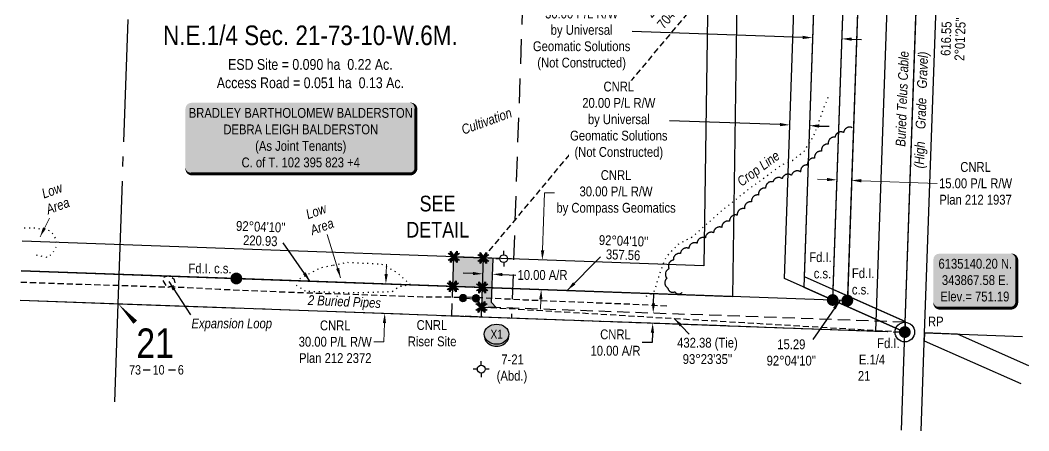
# Model space of a CAD drawing. Extents: x 342547 to 344521, y 6134286 to 6137059.
# Drawn here: x 342966 to 343994, y 6135040 to 6135458 of the extents above; entities that cross this region are included whole.
import ezdxf
from ezdxf.enums import TextEntityAlignment as Align

# ---------------------------------------------------------------- set-up
doc = ezdxf.new("R2010")
doc.units = 0
doc.header["$LTSCALE"] = 5
doc.header["$PDSIZE"] = 0.5
for name, pattern in [('0', [1, 1, 0]), ('foc-ACCESSROAD', [3.75, 2.5, -1.25]), ('foc-LSD', [8, 5, -3]), ('foc-QUARTERLINE', [33, 25, -3, 2, -3]), ('foc-TIELINE', [1.875, 1.25, -0.625]), ('foc-TOPO', [1, 0.2, -0.8]), ('UG_PIPE', [1.875, 1.25, -0.625])]:
    doc.linetypes.add(name, pattern=pattern)
doc.layers.get('Defpoints').update_dxf_attribs({"color": 9})
for name, color, linetype in [('10', 1, 'Continuous'), ('35', 37, 'Continuous'), ('9', 3, 'Continuous'), ('AS-OWNER', 7, 'Continuous'), ('AS-PIPE-AG', 44, 'Continuous'), ('AS-PIPE-UG', 44, 'UG_PIPE'), ('AS-PIPE-UG-T', 44, 'Continuous'), ('AS-POWER', 104, 'foc-POWER'), ('AS-SYMBOL', 7, 'Continuous'), ('AS-TELEPHONE', 224, 'foc-TEL'), ('C-AR', 13, 'foc-ACCESSROAD'), ('C-RW', 13, 'Continuous'), ('C-SYMBOL', 7, 'Continuous'), ('C-WS', 13, 'foc-ACCESSROAD'), ('C-WS-S', 13, 'Continuous'), ('DETAIL-T', 7, 'Continuous'), ('F-WS-S', 190, 'Continuous'), ('L-AREAREQUIRED', 7, 'Continuous'), ('L-BD', 7, 'Continuous'), ('L-DETAIL-T', 3, 'Continuous'), ('L-MON', 1, 'Continuous'), ('L-QSEC', 8, 'foc-QUARTERLINE'), ('L-SEC', 7, 'Continuous'), ('L-SECLBL', 7, 'Continuous'), ('L-SECQ', 8, 'foc-QUARTERLINE'), ('L-SECTION-LSD', 7, 'foc-LSD'), ('L-TIE', 7, 'foc-TIELINE'), ('P-CROSSINGS', 250, 'Continuous'), ('P-PROPOSED', 10, 'Continuous'), ('P-PROPOSED-H', 21, 'Continuous'), ('P-TXT', 4, 'Continuous'), ('T-BUSH', 110, '0'), ('T-GENERAL', 48, 'foc-TOPO'), ('T-LOW-AREA', 48, 'foc-TOPO')]:
    doc.layers.add(name, color=color, linetype=linetype)
doc.layers.add('C-RW-T', color=13, linetype='Continuous', lineweight=9)
doc.layers.add('T-TEXT', color=48, linetype='Continuous', lineweight=18)
doc.styles.add('100L', font='ARIALN.TTF', dxfattribs={"height": 11})
doc.styles.add('175L', font='ARIALN.TTF', dxfattribs={"height": 20})
doc.styles.add('80', font='ARIALN.TTF', dxfattribs={"height": 10})
doc.styles.add('80CG', font='ARIALN.TTF', dxfattribs={"height": 10})
doc.styles.add('80L', font='ARIALN.TTF', dxfattribs={"height": 10})
doc.styles.add('80LS', font='ARIALNI.TTF', dxfattribs={"height": 10})
doc.styles.add('Crossing', font='ARIALN.TTF', dxfattribs={"height": 10})
doc.styles.add('foc-LtypeFont', font='ARIALN.TTF', dxfattribs={"height": 7.35})
doc.styles.add('SIMPLEX', font='ARIALN.TTF')
doc.linetypes.add('foc-POWER', pattern='A,6,-1,["P",foc-LtypeFont,S=0.2,R=0,X=-0.625,Y=-0.75],-1.24,4', length=12.24)
doc.linetypes.add('foc-TEL', pattern='A,2,-1,["T",foc-LtypeFont,S=0.2,R=0,X=-0.425,Y=-0.75],-1.24,8', length=12.24)
doc.dimstyles.new('Compass 5 000', dxfattribs={"dimscale": 5, "dimtxt": 9, "dimasz": 2, "dimexe": 0.2, "dimexo": 0.0625, "dimgap": 0.5, "dimtad": 0, "dimtih": 1, "dimtoh": 1, "dimzin": 0, "dimdsep": 46, "dimtxsty": '80CG', "dimcen": 0.1, "dimse1": 1, "dimse2": 1, "dimclrd": 256, "dimclrt": 256, "dimaunit": 1, "dimadec": 4, "dimazin": 0, "dimtfac": 0.06, "dimtofl": 0, "dimtmove": 0, "dimatfit": 1, "dimfxl": 0.2, "dimtolj": 1, "dimtzin": 0, "dimlwd": -1, "dimarcsym": 0})

# ---------------------------------------------------------------- blocks, each defined once
blk = doc.blocks.new('L-SECLBL')
at = {"layer": '9', "color": 7}
for p, q in [((-5.1, -27.8), (-12.3, -27.8)), ((20.7, -27.8), (13.5, -27.8))]:
    blk.add_line(p, q, dxfattribs=at)
at = {"layer": '10', "color": 2, "style": 'SIMPLEX'}
blk.add_attdef('SEC', text='', height=30, dxfattribs=at).set_placement((0, 0), align=Align.MIDDLE)
at = {"layer": '10', "color": 5, "style": '80L'}
blk.add_attdef('TWP', text='', height=9.5, dxfattribs=at).set_placement((-14.4, -27.4), align=Align.MIDDLE_RIGHT)
blk.add_attdef('RGE', text='', height=9.5, dxfattribs=at).set_placement((3.6, -27.4), align=Align.MIDDLE_CENTER)
blk.add_attdef('MER', text='', height=9.5, dxfattribs=at).set_placement((23.2, -27.4), align=Align.MIDDLE_LEFT)
blk = doc.blocks.new('*D446')
at = {"layer": 'C-WS-S', "transparency": 16777216}
for p, q in [((343611.3, 6135169.5), (343611.7, 6135179.5)), ((343610.3, 6135139.5), (343609.9, 6135129.5)), ((343609.9, 6135129.5), (343599.9, 6135129.5))]:
    blk.add_line(p, q, dxfattribs=at)
for points in [[(343609.7, 6135169.5), (343613, 6135169.4), (343611, 6135159.5)], [(343608.6, 6135139.6), (343611.9, 6135139.4), (343610.6, 6135149.5)]]:
    blk.add_solid(points, dxfattribs=at)
at = {"layer": 'Defpoints', "color": 0, "transparency": 16777216}
for p in [(343627, 6135158.9), (343610.6, 6135149.5), (343626.6, 6135148.9)]:
    blk.add_point(p, dxfattribs=at)
at = {"layer": 'C-WS-S', "transparency": 16777216, "insert": (343572.6, 6135129.5), "char_height": 10, "attachment_point": 5, "style": '80CG'}
blk.add_mtext('\\A1;CNRL\\P10.00 A/R', dxfattribs=at)
blk = doc.blocks.new('*U435')
h = blk.add_hatch(color=59)
edge = h.paths.add_edge_path()
edge.add_line((-111.5, -37), (111.5, -37))
edge.add_arc((111.5, -31), 6, 270, 360)
edge.add_line((117.5, -31), (117.5, 29.5))
edge.add_arc((111.5, 29.5), 6, 0, 90)
edge.add_line((111.5, 35.5), (-111.5, 35.5))
edge.add_arc((-111.5, 29.5), 6, 90, 180)
edge.add_line((-117.5, 29.5), (-117.5, -31))
edge.add_arc((-111.5, -31), 6, 180, 270)
at = {"color": 1, "flags": 128}
blk.add_lwpolyline([(-111.5, -37, 3, 3, 0), (111.5, -37, 3, 3, 0.414214), (117.5, -31, 3, 3, 0), (117.5, 29.5, 3, 0, 0.414214), (111.5, 35.5, 0, 0, 0), (-111.5, 35.5, 0, 0, 0.414214), (-117.5, 29.5, 0, 0, 0), (-117.5, -31, 0, 3, 0.414214)], format="xyseb", close=True, dxfattribs=at)
blk.add_lwpolyline([(-51.5, -31, 0, 7.5, 0), (0, 0, 0, 0, 0)], format="xyseb", dxfattribs=at)
at = {"color": 1, "style": '80'}
blk.add_attdef('ENTER_TEXT_001', (-36, -5), '', height=10, dxfattribs=at)
blk = doc.blocks.new('RISER')
h = blk.add_hatch(color=255)
h.dxf.hatch_style = 1
edge = h.paths.add_edge_path()
edge.add_arc((0, 0), 0.7, 0, 360)
blk.add_hatch(color=48).paths.add_polyline_path([(0.58, -0.15), (-0.58, -0.15, 0.774597)])
at = {"color": 48}
blk.add_line((-0.58, -0.15), (0.58, -0.15), dxfattribs=at)
blk.add_circle((0, 0), 0.6, dxfattribs=at)
blk = doc.blocks.new('Gabd')
for p, q in [((-0.81, 0), (-1.62, 0)), ((0, 0.81), (0, 1.62)), ((1.62, 0), (0.81, 0)), ((0, -0.81), (0, -1.62))]:
    blk.add_line(p, q)
blk.add_circle((0, 0), 0.8)
blk = doc.blocks.new('*D453')
at = {"layer": 'C-RW-T', "transparency": 16777216}
for p, q in [((343788.4, 6135295.7), (343778.4, 6135296.1)), ((343823.3, 6135294.5), (343900.6, 6135291.8))]:
    blk.add_line(p, q, dxfattribs=at)
for points in [[(343788.4, 6135297.4), (343788.3, 6135294.1), (343798.4, 6135295.4)], [(343823.4, 6135296.2), (343823.3, 6135292.8), (343813.3, 6135294.9)]]:
    blk.add_solid(points, dxfattribs=at)
at = {"layer": 'Defpoints', "color": 0, "transparency": 16777216}
for p in [(343801.6, 6135386.6), (343816.6, 6135386.1), (343813.3, 6135294.9)]:
    blk.add_point(p, dxfattribs=at)
at = {"layer": 'C-RW-T', "transparency": 16777216, "insert": (343939.7, 6135291.8), "char_height": 10, "attachment_point": 5, "style": '80CG'}
blk.add_mtext('\\A1;CNRL\\P15.00 P/L R/W\\PPlan 212 1937', dxfattribs=at)
blk = doc.blocks.new('fdia')
at = {"color": 255, "const_width": 1}
blk.add_lwpolyline([(-0.5, 0, 1), (0.5, 0, 1)], format="xyb", close=True, dxfattribs=at)
blk = doc.blocks.new('Fdiaa')
blk.add_blockref('fdia', (0, 0))
blk = doc.blocks.new('fdib')
at = {"color": 1, "const_width": 1.6}
blk.add_lwpolyline([(-0.4, 0, 1), (0.4, 0, 1)], format="xyb", close=True, dxfattribs=at)
at = {"color": 1}
blk.add_circle((0, 0), 0.8, dxfattribs=at)
blk = doc.blocks.new('Fdibb')
blk.add_blockref('fdib', (0, 0))
blk = doc.blocks.new('fdicc')
for name in ['Fdibb', 'Fdiaa']:
    blk.add_blockref(name, (0, 0))
blk = doc.blocks.new('FDI')
blk.add_blockref('fdicc', (0, 0))
blk = doc.blocks.new('*D455')
at = {"layer": 'C-RW-T', "transparency": 16777216}
for p, q in [((343338.9, 6135199.3), (343339.2, 6135209.3)), ((343337.1, 6135149.4), (343336.4, 6135130.3)), ((343336.4, 6135130.3), (343326.4, 6135130.3))]:
    blk.add_line(p, q, dxfattribs=at)
for points in [[(343337.2, 6135199.4), (343340.5, 6135199.3), (343338.5, 6135189.3)], [(343335.4, 6135149.4), (343338.7, 6135149.3), (343337.4, 6135159.4)]]:
    blk.add_solid(points, dxfattribs=at)
at = {"layer": 'Defpoints', "color": 0, "transparency": 16777216}
for p in [(343338.1, 6135189.3), (343337, 6135159.4), (343337.4, 6135159.4)]:
    blk.add_point(p, dxfattribs=at)
at = {"layer": 'C-RW-T', "transparency": 16777216, "insert": (343286.9, 6135130.3), "char_height": 10, "attachment_point": 5, "style": '80CG'}
blk.add_mtext('\\A1;CNRL\\P30.00 P/L R/W\\PPlan 212 2372', dxfattribs=at)
blk = doc.blocks.new('*D456')
at = {"layer": 'C-WS-S', "transparency": 16777216}
for p, q in [((343763.5, 6135440.6), (343589.7, 6135446.8)), ((343813.4, 6135438.9), (343823.4, 6135438.5))]:
    blk.add_line(p, q, dxfattribs=at)
for points in [[(343763.5, 6135442.3), (343763.4, 6135439), (343773.5, 6135440.3)], [(343813.5, 6135440.5), (343813.4, 6135437.2), (343803.4, 6135439.2)]]:
    blk.add_solid(points, dxfattribs=at)
at = {"layer": 'Defpoints', "color": 0, "transparency": 16777216}
for p in [(343803.4, 6135439.2), (343771.5, 6135385.1), (343801.5, 6135384)]:
    blk.add_point(p, dxfattribs=at)
at = {"layer": 'C-WS-S', "transparency": 16777216, "insert": (343538.1, 6135446.8), "char_height": 10, "attachment_point": 5, "style": '80CG', "bg_fill": 3, "box_fill_scale": 1.1, "bg_fill_color": 256, "bg_fill_true_color": 13158600, "bg_fill_transparency": 0}
blk.add_mtext('\\A1;CNRL\\P30.00 P/L R/W\\Pby Universal \\PGeomatic Solutions\\P(Not Constructed) ', dxfattribs=at)
blk = doc.blocks.new('*D457')
at = {"layer": 'C-WS-S', "transparency": 16777216}
for p, q in [((343740.3, 6135351.7), (343627.6, 6135355.7)), ((343780.3, 6135350.3), (343790.3, 6135350))]:
    blk.add_line(p, q, dxfattribs=at)
for points in [[(343740.4, 6135353.4), (343740.3, 6135350.1), (343750.3, 6135351.4)], [(343780.4, 6135352), (343780.2, 6135348.6), (343770.3, 6135350.7)]]:
    blk.add_solid(points, dxfattribs=at)
at = {"layer": 'Defpoints', "color": 0, "transparency": 16777216}
for p in [(343750.8, 6135366.1), (343770.8, 6135365.4), (343770.3, 6135350.7)]:
    blk.add_point(p, dxfattribs=at)
at = {"layer": 'C-WS-S', "transparency": 16777216, "insert": (343576, 6135355.7), "char_height": 10, "attachment_point": 5, "style": '80CG', "bg_fill": 3, "box_fill_scale": 1.1, "bg_fill_color": 256, "bg_fill_true_color": 13158600, "bg_fill_transparency": 0}
blk.add_mtext('\\A1;CNRL\\P20.00 P/L R/W\\Pby Universal \\PGeomatic Solutions\\P(Not Constructed) ', dxfattribs=at)
blk = doc.blocks.new('*D458')
at = {"layer": 'C-RW-T', "transparency": 16777216}
for p, q in [((343498.3, 6135223.6), (343500.4, 6135282.1)), ((343500.4, 6135282.1), (343510.4, 6135282.1)), ((343496.5, 6135173.6), (343496.1, 6135163.6))]:
    blk.add_line(p, q, dxfattribs=at)
for points in [[(343496.6, 6135223.6), (343500, 6135223.5), (343498, 6135213.6)], [(343494.8, 6135173.7), (343498.2, 6135173.5), (343496.9, 6135183.6)]]:
    blk.add_solid(points, dxfattribs=at)
at = {"layer": 'Defpoints', "color": 0, "transparency": 16777216}
for p in [(343543, 6135211.9), (343496.9, 6135183.6), (343542, 6135182)]:
    blk.add_point(p, dxfattribs=at)
at = {"layer": 'C-RW-T', "transparency": 16777216, "insert": (343573.2, 6135282.1), "char_height": 10, "attachment_point": 5, "style": '80CG'}
blk.add_mtext('\\A1;CNRL\\P30.00 P/L R/W\\Pby Compass Geomatics', dxfattribs=at)
blk = doc.blocks.new('*U459')
at = {"layer": '35', "color": 3}
blk.add_circle((0, 0), 10, dxfattribs=at)
at = {"layer": '35', "color": 3, "style": '80'}
blk.add_attdef('RP_001', (23.6, 5.8), '', height=10, dxfattribs=at)
blk = doc.blocks.new('TEMP')
h = blk.add_hatch(color=255)
h.dxf.hatch_style = 1
h.paths.add_polyline_path([(0, 0.25), (-0.67, 1.15), (-0.67, 0.67), (-1.15, 0.67), (-0.25, 0), (-1.15, -0.67), (-0.67, -0.67), (-0.67, -1.15), (0, -0.25), (0.67, -1.15), (0.67, -0.67), (1.15, -0.67), (0.25, 0), (1.15, 0.67), (0.67, 0.67), (0.67, 1.15)])
h.paths.add_polyline_path([(0.57, 0.85), (0.57, 0.57), (0.85, 0.57), (0.08, 0), (0.85, -0.57), (0.57, -0.57), (0.57, -0.85), (0, -0.08), (-0.57, -0.85), (-0.57, -0.57), (-0.85, -0.57), (-0.08, 0), (-0.85, 0.57), (-0.57, 0.57), (-0.57, 0.85), (0, 0.08)], flags=16)
h = blk.add_hatch(color=1)
h.dxf.hatch_style = 1
h.paths.add_polyline_path([(0, 0.08), (-0.57, 0.85), (-0.57, 0.57), (-0.85, 0.57), (-0.08, 0), (-0.85, -0.57), (-0.57, -0.57), (-0.57, -0.85), (0, -0.08), (0.57, -0.85), (0.57, -0.57), (0.85, -0.57), (0.08, 0), (0.85, 0.57), (0.57, 0.57), (0.57, 0.85)])
at = {"color": 1}
for p, q in [((-0.08, 0), (0.08, 0)), ((0, 0.08), (0, -0.08))]:
    blk.add_line(p, q, dxfattribs=at)
at = {"color": 255, "flags": 128}
blk.add_lwpolyline([(-0.25, 0), (-1.15, 0.67), (-0.67, 0.67), (-0.67, 1.15), (0, 0.25), (0.67, 1.15), (0.67, 0.67), (1.15, 0.67), (0.25, 0), (1.15, -0.67), (0.67, -0.67), (0.67, -1.15), (0, -0.25), (-0.67, -1.15), (-0.67, -0.67), (-1.15, -0.67)], close=True, dxfattribs=at)
at = {"color": 1, "flags": 128}
blk.add_lwpolyline([(-0.08, 0), (-0.85, 0.57), (-0.57, 0.57), (-0.57, 0.85), (0, 0.08), (0.57, 0.85), (0.57, 0.57), (0.85, 0.57), (0.08, 0), (0.85, -0.57), (0.57, -0.57), (0.57, -0.85), (0, -0.08), (-0.57, -0.85), (-0.57, -0.57), (-0.85, -0.57)], close=True, dxfattribs=at)
blk = doc.blocks.new('*U462')
h = blk.add_hatch(color=254)
edge = h.paths.add_edge_path()
edge.add_line((-36.5, -28.5), (36.5, -28.5))
edge.add_arc((36.5, -22.5), 6, 270, 360)
edge.add_line((42.5, -22.5), (42.5, 21))
edge.add_arc((36.5, 21), 6, 0, 90)
edge.add_line((36.5, 27), (-36.5, 27))
edge.add_arc((-36.5, 21), 6, 90, 180)
edge.add_line((-42.5, 21), (-42.5, -22.5))
edge.add_arc((-36.5, -22.5), 6, 180, 270)
at = {"color": 1, "flags": 128}
blk.add_lwpolyline([(-36.5, -28.5, 3, 3, 0), (36.5, -28.5, 3, 3, 0.414214), (42.5, -22.5, 3, 3, 0), (42.5, 21, 3, 0, 0.414214), (36.5, 27, 0, 0, 0), (-36.5, 27, 0, 0, 0.414214), (-42.5, 21, 0, 0, 0), (-42.5, -22.5, 0, 3, 0.414214)], format="xyseb", close=True, dxfattribs=at)
blk.add_lwpolyline([(-37.5, -17.2, 0, 10, 0), (0, 0, 5, 5, 0)], format="xyseb", dxfattribs=at)
at = {"color": 1, "style": '80'}
blk.add_attdef('ENTER_TEXT_001', (-36, -5), '', height=10, dxfattribs=at)
blk = doc.blocks.new('xing2')
h = blk.add_hatch(color=50)
h.dxf.hatch_style = 1
edge = h.paths.add_edge_path()
edge.add_ellipse((0, 0), major_axis=(-12.5, 0), ratio=0.816297, start_angle=0, end_angle=360)
h = blk.add_hatch(color=250)
h.dxf.hatch_style = 1
edge = h.paths.add_edge_path()
edge.add_ellipse((0, -2), major_axis=(-12.5, 0), ratio=0.816297, start_angle=0, end_angle=180)
edge.add_line((12.5, -2), (12.5, 0))
edge.add_ellipse((0, 0), major_axis=(-12.5, 0), ratio=0.816297, start_angle=0, end_angle=180, ccw=False)
edge.add_line((-12.5, 0), (-12.5, -2))
at = {"color": 250}
blk.add_ellipse((0, 0), major_axis=(-12.5, 0), ratio=0.816297, dxfattribs=at)
blk.add_ellipse((0, -2), major_axis=(-12.5, 0), ratio=0.816297, start_param=0, end_param=3.141593, dxfattribs=at)
at = {"color": 250, "style": 'Crossing'}
blk.add_attdef('CROSSING', text='', height=9, dxfattribs=at).set_placement((0.1, 0), align=Align.MIDDLE_CENTER)
at = {"color": 250, "style": 'Crossing', "flags": 1}
for tag, p in [('OWNER', (0.1, -12.5)), ('DESCRIPTION', (0.1, -25.8)), ('LOCATION', (0.1, -39.3)), ('DWG_REF', (0.1, -52.8))]:
    blk.add_attdef(tag, text='', height=9, dxfattribs=at).set_placement(p, align=Align.MIDDLE_CENTER)
blk = doc.blocks.new('*D485')
at = {"layer": 'Defpoints', "color": 0, "transparency": 16777216}
for p in [(343437.3, 6135201.3), (343447.3, 6135200.9), (343447.3, 6135199.2)]:
    blk.add_point(p, dxfattribs=at)
at = {"layer": 'P-TXT', "transparency": 16777216}
for p, q in [((343427.3, 6135199.9), (343417.3, 6135200.3)), ((343457.3, 6135198.8), (343470.9, 6135198.4))]:
    blk.add_line(p, q, dxfattribs=at)
for points in [[(343427.3, 6135201.6), (343427.2, 6135198.3), (343437.3, 6135199.6)], [(343457.3, 6135200.5), (343457.2, 6135197.2), (343447.3, 6135199.2)]]:
    blk.add_solid(points, dxfattribs=at)
at = {"layer": 'P-TXT', "transparency": 16777216, "insert": (343498.2, 6135198.4), "char_height": 10, "attachment_point": 5, "style": '80CG'}
blk.add_mtext('\\A1;10.00 A/R', dxfattribs=at)

msp = doc.modelspace()

# ---------------------------------------------------------------- hatches: boundary and pattern name
at = {"layer": 'P-PROPOSED-H'}
h = msp.add_hatch(color=256, dxfattribs=at)
h.dxf.hatch_style = 1
h.paths.add_polyline_path([(343406.802, 6135186.856), (343407.885, 6135216.829), (343437.859, 6135215.746), (343436.776, 6135185.772)])
h = msp.add_hatch(color=256, dxfattribs=at)
h.dxf.hatch_style = 1
h.paths.add_polyline_path([(343437.859, 6135215.746), (343436.053, 6135165.789), (343451.04, 6135165.248), (343446.225, 6135170.424), (343447.851, 6135215.385)])

# ---------------------------------------------------------------- linework, layer by layer
at = {"layer": 'AS-PIPE-AG', "flags": 128}
for points in [[(343430.579, 6135173.889), (343417.301, 6135174.351)], [(343430.544, 6135175.329), (343417.309, 6135175.818)]]:
    msp.add_lwpolyline(points, dxfattribs=at)
at = {"layer": 'AS-PIPE-UG', "flags": 128}
for points in [[(342966.343, 6135191.248), (343010.047, 6135189.582), (343078.212, 6135187.574), (343082.442, 6135187.305), (343116.678, 6135186.073), (343121.934, 6135187.204), (343123.664, 6135190.355), (343122.999, 6135193.394), (343119.98, 6135196.302), (343116.423, 6135197.159), (343112.483, 6135196.179), (343110.878, 6135193.172), (343114.356, 6135187.559), (343123.86, 6135186.33), (343169.035, 6135183.92), (343232.173, 6135181.291), (343375.709, 6135176.202), (343398.829, 6135176.127), (343417.249, 6135175.726)], [(343624.795, 6135166.668), (343588.057, 6135168.485), (343531.281, 6135170.71), (343479.05, 6135172.918), (343434.232, 6135175.23), (343430.535, 6135175.424)]]:
    msp.add_lwpolyline(points, dxfattribs=at)
at = {"layer": 'AS-POWER', "flags": 128}
msp.add_lwpolyline([(343867.582, 6135140.201), (343895.81, 6135938.874)], dxfattribs=at)
at = {"layer": 'AS-TELEPHONE', "flags": 128}
msp.add_lwpolyline([(343867.582, 6135140.201), (343895.81, 6135938.874)], dxfattribs=at)
at = {"layer": 'C-AR', "flags": 128}
msp.add_lwpolyline([(343867.943, 6135150.192), (343436.053, 6135165.789), (343435.692, 6135155.798), (343867.582, 6135140.201)], close=True, dxfattribs=at)
at = {"layer": 'C-RW', "flags": 128}
for points in [[(342966.745, 6135202.779), (343692.162, 6135176.592), (343699.41, 6135661.968), (343768.844, 6135760.524), (343757.412, 6135760.932), (343733.055, 6135761.802), (343669.559, 6135671.673), (343662.628, 6135207.621), (342967.79, 6135232.739)], [(342965.699, 6135172.788), (343184.985, 6135164.861), (343837.914, 6135141.258), (343854.74, 6135616.251), (343850.474, 6135616.375), (343851.528, 6135640.813), (343856.522, 6135757.395), (343841.533, 6135757.907), (343836.545, 6135641.455), (343835.515, 6135618.051), (343824.851, 6135620.572), (343808.985, 6135172.374), (343794.015, 6135172.858), (343186.069, 6135194.835), (342966.744, 6135202.763)], [(343994.003, 6135105.959), (343921.234, 6135138.262), (343887.682, 6135139.475), (343887.398, 6135131.405), (343985.891, 6135087.683)]]:
    msp.add_lwpolyline(points, dxfattribs=at)
msp.add_lwpolyline([(343815.24, 6135649.293), (343823.367, 6135685.23), (343826.558, 6135758.432), (343841.533, 6135757.907), (343836.545, 6135641.455), (343835.515, 6135618.051), (343824.851, 6135620.572), (343809.17, 6135177.069), (343867.963, 6135150.971), (343867.582, 6135140.201), (343794.029, 6135172.926), (343810.083, 6135626.469)], close=True, dxfattribs=at)
at = {"layer": 'C-WS', "flags": 128}
msp.add_lwpolyline([(343405.718, 6135156.881), (343406.802, 6135186.856), (343436.776, 6135185.772), (343435.692, 6135155.798)], close=True, dxfattribs=at)
at = {"layer": 'C-WS-S', "flags": 128}
msp.add_lwpolyline([(343867.582, 6135140.201), (343744.768, 6135194.719), (343759.309, 6135605.227), (343801.001, 6135689.23), (343804.073, 6135759.267), (343819.061, 6135758.732), (343815.844, 6135685.404), (343779.569, 6135612.313), (343764.848, 6135196.744), (343867.963, 6135150.971), (343867.582, 6135140.201)], dxfattribs=at)
msp.add_lwpolyline([(343815.24, 6135649.293), (343823.367, 6135685.23), (343826.558, 6135758.432), (343812.164, 6135758.978), (343808.56, 6135674.399), (343780.351, 6135634.408), (343764.467, 6135185.975), (343867.582, 6135140.201), (343867.963, 6135150.971), (343794.396, 6135183.627), (343810.083, 6135626.469)], close=True, dxfattribs=at)
at = {"layer": 'L-QSEC', "flags": 128}
for points in [[(343065.612, 6135169.188), (343093.644, 6135972.853)], [(343062.148, 6135069.245), (343065.612, 6135169.188)]]:
    msp.add_lwpolyline(points, dxfattribs=at)
at = {"layer": 'L-SEC'}
for p, q in [((343867.582, 6135140.201), (343895.988, 6135943.901)), ((343887.682, 6135139.475), (343916.126, 6135943.296)), ((343864.051, 6135040.285), (343867.582, 6135140.201)), ((343884.146, 6135039.559), (343887.682, 6135139.475))]:
    msp.add_line(p, q, dxfattribs=at)
at = {"layer": 'L-SECLBL', "flags": 128}
msp.add_lwpolyline([(343065.612, 6135169.188, 0, 4.999, 0), (343082.98, 6135150.312, 0, 0, 0)], format="xyseb", dxfattribs=at)
at = {"layer": 'L-SECQ'}
for p, q in [((342965.699, 6135172.799), (343065.612, 6135169.188)), ((343065.612, 6135169.188), (343867.582, 6135140.201)), ((343887.682, 6135139.475), (343987.596, 6135135.863))]:
    msp.add_line(p, q, dxfattribs=at)
at = {"layer": 'L-SECTION-LSD', "flags": 128}
msp.add_lwpolyline([(343494.816, 6135958.377), (343466.597, 6135154.694)], dxfattribs=at)
at = {"layer": 'L-TIE', "flags": 128}
msp.add_lwpolyline([(343437.859, 6135215.746), (343889.369, 6135756.222)], dxfattribs=at)
at = {"layer": 'P-PROPOSED', "flags": 128}
for points in [[(343406.802, 6135186.856), (343407.885, 6135216.829), (343437.859, 6135215.746), (343436.776, 6135185.772), (343406.802, 6135186.856)], [(343437.859, 6135215.746), (343436.053, 6135165.789), (343451.04, 6135165.248), (343446.225, 6135170.424), (343447.851, 6135215.385)]]:
    msp.add_lwpolyline(points, close=True, dxfattribs=at)
at = {"layer": 'T-BUSH', "flags": 128}
msp.add_lwpolyline([(343813.936, 6135348.573, 0.52056705), (343805.199, 6135343.712, 0.52056705), (343796.462, 6135338.852, 0.52056705), (343789.606, 6135331.789, 0.52056705), (343782.751, 6135324.532, 0.52056705), (343775.645, 6135317.499, 0.52056705), (343768.54, 6135310.465, 0.52056705), (343761.434, 6135303.432, 0.52056705), (343752.027, 6135300.061, 0.52056705), (343742.607, 6135296.709, 0.52056705), (343733.188, 6135293.357, 0.52056705), (343725.681, 6135286.945, 0.52056705), (343718.537, 6135279.95, 0.52056705), (343711.394, 6135272.955, 0.52056705), (343704.251, 6135265.96, 0.52056705), (343696.714, 6135259.41, 0.52056705), (343688.895, 6135253.179, 0.52056705), (343681.076, 6135246.948, 0.52056705), (343672.664, 6135241.55, 0.52056705), (343664.221, 6135236.194, 0.52056705), (343655.779, 6135230.838, 0.52056705), (343647.337, 6135225.482, 0.52056705), (343638.849, 6135220.2, 0.52056705), (343631.652, 6135213.724, 0.52056705), (343627.333, 6135204.753, 0.52056705), (343625.056, 6135195.089, 0.52056705), (343626.032, 6135185.139, 0.52056705), (343633.119, 6135181.371, 0.52056705), (343640.51, 6135180.733, 0.52056705)], format="xyb", dxfattribs=at)
at = {"layer": 'T-GENERAL', "flags": 128}
msp.add_lwpolyline([(343603.91, 6135176.827), (343611.601, 6135180.151), (343619.352, 6135204.44), (343624.296, 6135216.509), (343636.373, 6135229.761), (343651.137, 6135237.466), (343678.433, 6135261.844), (343706.05, 6135284.09), (343742.004, 6135310.708), (343752.978, 6135315.095), (343765.204, 6135324.891), (343775.222, 6135340.951), (343789.991, 6135381.784)], dxfattribs=at)
at = {"layer": 'T-LOW-AREA', "flags": 128}
msp.add_lwpolyline([(342981.959, 6135218.842), (342993.184, 6135216.525), (342998.455, 6135220.034), (343002.706, 6135227.55), (343001.729, 6135235.901), (342996.963, 6135243.176), (342981.232, 6135246.026), (342968.258, 6135246.15)], dxfattribs=at)
msp.add_lwpolyline([(343283.784, 6135208.036), (343271.741, 6135205.605), (343246.637, 6135192.395), (343246.72, 6135188.335), (343256.645, 6135181.967), (343300.639, 6135180.313), (343344.935, 6135181.543), (343352.036, 6135186.726), (343363.473, 6135188.636), (343349.324, 6135201.283), (343334.427, 6135209.27), (343298.816, 6135211.071)], close=True, dxfattribs=at)

# ---------------------------------------------------------------- block references
at = {"layer": 'AS-OWNER'}
ref = msp.add_blockref('*U435', (343251.722, 6135338.433), dxfattribs=dict(at, xscale=0.9997908399999951, yscale=0.9997908399999951, zscale=0.9997908399999951))
ref.add_attrib('ENTER_TEXT_001', 'BRADLEY BARTHOLOMEW BALDERSTON', (343137.554, 6135358.688), dxfattribs={"layer": '0', "color": 1, "height": 9.99791, "style": '80'})
ref.add_attrib('ENTER_TEXT_002', 'DEBRA LEIGH BALDERSTON', (343172.86, 6135341.848), dxfattribs={"layer": '0', "color": 1, "height": 9.99791, "style": '80'})
ref.add_attrib('ENTER_TEXT_003', '(As Joint Tenants)', (343205.251, 6135325.014), dxfattribs={"layer": '0', "color": 1, "height": 9.99791, "style": '80'})
ref.add_attrib('ENTER_TEXT_004', 'C. of T. 102 395 823 +4', (343191.39, 6135308.174), dxfattribs={"layer": '0', "color": 1, "height": 9.99791, "style": '80'})
at = {"layer": 'AS-SYMBOL', "xscale": 4.999999999999964, "yscale": 4.999999999999964, "zscale": 4.999999999999964}
for p in [(343416.997, 6135175.516), (343417.075, 6135174.189), (343417.244, 6135175.678), (343417.322, 6135174.351), (343430.283, 6135175.281), (343430.326, 6135173.748), (343430.533, 6135175.443), (343430.576, 6135173.909)]:
    msp.add_blockref('RISER', p, dxfattribs=at)
at = {"layer": 'DETAIL-T'}
ref = msp.add_blockref('*U462', (343939.186, 6135193.123), dxfattribs=dict(at, xscale=0.99978011, yscale=0.99978011, zscale=0.99978011))
ref.add_attrib('ENTER_TEXT_001', '6135140.20 N.', (343901.898, 6135204.893), dxfattribs={"layer": '0', "color": 1, "height": 9.9978, "style": '80'})
ref.add_attrib('ENTER_TEXT_002', '343867.58 E.', (343905.373, 6135188.189), dxfattribs={"layer": '0', "color": 1, "height": 9.9978, "style": '80'})
ref.add_attrib('ENTER_TEXT_003', 'Elev.= 751.19', (343903.804, 6135171.485), dxfattribs={"layer": '0', "color": 1, "height": 9.9978, "style": '80'})
at = {"layer": 'F-WS-S', "xscale": 4.998954199999953, "yscale": 4.998954199999953, "zscale": 4.998954199999953}
for p in [(343458.657, 6135215.053), (343435.777, 6135102.462)]:
    msp.add_blockref('Gabd', p, dxfattribs=at)
at = {"layer": 'L-MON'}
for name, p, xscale, yscale, zscale in [('TEMP', (343407.885, 6135216.829), 4.999999999999995, 4.999999999999995, 4.999999999999995), ('TEMP', (343437.859, 6135215.746), 4.999999999999995, 4.999999999999995, 4.999999999999995), ('FDI', (343186.069, 6135194.835), 4.999999999999978, 4.999999999999978, 4.999999999999978), ('TEMP', (343406.802, 6135186.856), 4.999999999999995, 4.999999999999995, 4.999999999999995), ('TEMP', (343436.777, 6135185.811), 4.999999999999995, 4.999999999999995, 4.999999999999995), ('FDI', (343794.029, 6135172.926), 4.998954199999947, 4.998954199999947, 4.998954199999947), ('FDI', (343808.985, 6135172.374), 4.998954199999947, 4.998954199999947, 4.998954199999947), ('TEMP', (343436.053, 6135165.789), 4.99890055, 4.99890055, 4.99890055)]:
    msp.add_blockref(name, p, dxfattribs=dict(at, xscale=xscale, yscale=yscale, zscale=zscale))
at = {"layer": 'L-SECLBL', "xscale": 0.9997908399999951, "yscale": 0.9997908399999951, "zscale": 0.9997908399999951}
msp.add_blockref('L-SECLBL', (343103.258, 6135129.108), dxfattribs=at).add_auto_attribs({'SEC': '21', 'TWP': '73', 'RGE': '10', 'MER': '6'})
at = {"layer": 'P-CROSSINGS', "xscale": 0.99978011, "yscale": 0.99978011, "zscale": 0.99978011}
msp.add_blockref('xing2', (343451.389, 6135138.052), dxfattribs=at).add_auto_attribs({'CROSSING': 'X1'})

# ---------------------------------------------------------------- texts
at = {"layer": 'AS-PIPE-UG-T', "insert": (343259.271, 6135177.913), "char_height": 9.99791, "attachment_point": 1, "rotation": 357.615641, "style": '80L'}
msp.add_mtext_dynamic_manual_height_columns('{\\fArial Narrow|b0|i1|c0|p34;2 Buried Pipes}', width=74.58158, gutter_width=50, heights=[0], dxfattribs=at)
at = {"layer": 'AS-PIPE-UG-T', "insert": (343140.313, 6135154.053), "char_height": 9.99791, "attachment_point": 1, "style": '80L'}
msp.add_mtext_dynamic_manual_height_columns('{\\fArial Narrow|b0|i1|c0|p34;Expansion Loop}', width=109.70155, gutter_width=50, heights=[0], dxfattribs=at)
at = {"layer": 'AS-TELEPHONE', "insert": (343858.196, 6135329.504), "char_height": 9.99791, "attachment_point": 1, "rotation": 87.973322, "style": '80L'}
msp.add_mtext_dynamic_manual_height_columns('{\\fArial Narrow|b0|i1|c0|p34;Buried Telus Cable}', width=97.23506, gutter_width=50, heights=[0], dxfattribs=at)
at = {"layer": 'C-SYMBOL', "color": 3, "style": '175L'}
msp.add_text('N.E.1/4 Sec. 21-73-10-W.6M.', height=19.9956, dxfattribs=at).set_placement((343261.564, 6135426.763), align=Align.BOTTOM_CENTER)
at = {"layer": 'C-WS-S', "insert": (343360.343, 6135152.39), "char_height": 9.99791, "attachment_point": 1, "style": '80L'}
msp.add_mtext_dynamic_manual_height_columns('\\pi9.5313;CNRL\\P\\pi0.49502;Riser Site', width=49.25416, gutter_width=50, heights=[0], dxfattribs=at)
at = {"layer": 'F-WS-S', "insert": (343451.084, 6135117.4), "char_height": 9.99791, "attachment_point": 1, "style": '80L'}
msp.add_mtext_dynamic_manual_height_columns('\\pi5.1613;7-21\\P\\pi0.39759;(Abd.)', width=30.59795, gutter_width=50, heights=[0], dxfattribs=at)
at = {"layer": 'L-AREAREQUIRED', "color": 5, "style": '100L'}
for s, p in [('ESD Site = 0.090 ha  0.22 Ac.', (343261.564, 6135404.268)), ('Access Road = 0.051 ha  0.13 Ac.', (343261.564, 6135385.586))]:
    msp.add_text(s, height=10.99758, dxfattribs=at).set_placement(p, align=Align.BOTTOM_CENTER)
at = {"layer": 'L-BD', "style": '80L'}
for s, rotation, p in [('616.55', 87.9751, (343909.655, 6135439.357)), ("2°01'25''", 87.9751, (343923.893, 6135438.854)), ("92°04'10''", 357.9297, (343211.006, 6135247.627)), ('220.93', 357.9297, (343210.491, 6135233.39)), ("92°04'10''", 357.9344, (343580.875, 6135233.221)), ('357.56', 357.9344, (343580.361, 6135218.983))]:
    msp.add_text(s, height=9.9978, rotation=rotation, dxfattribs=at).set_placement(p, align=Align.MIDDLE)
at = {"layer": 'L-BD', "char_height": 9.99791, "attachment_point": 2, "style": '80L'}
for s, insert, width in [("432.38 (Tie) 93°23'35''", (343666.383, 6135134.383), 69.23089), ("15.29 92°04'10''", (343751.886, 6135132.772), 57.00407)]:
    msp.add_mtext(s, dxfattribs=dict(at, insert=insert, width=width))
at = {"layer": 'L-MON', "attachment_point": 1, "style": '80L'}
for s, width, insert, char_height in [('\\pi1.0662;Fd.I.\\P\\pi5.6423;c.s.', 22.04407, (343769.079, 6135221.62), 9.99791), ('Fd.I. c.s.', 44.7037, (343137.264, 6135210.071), 9.9979), ('Fd.I.\\Pc.s.', 22.04407, (343813.631, 6135205.251), 9.9979)]:
    msp.add_mtext_dynamic_manual_height_columns(s, width=width, gutter_width=50, heights=[0], dxfattribs=dict(at, insert=insert, char_height=char_height))
at = {"layer": 'T-TEXT', "style": '80LS'}
for s, rotation, p in [('(High    Grade   Gravel)', 87.973322, (343884.196, 6135366.653)), ('Cultivation', 20, (343441.173, 6135355.314))]:
    msp.add_text(s, height=9.99791, rotation=rotation, dxfattribs=at).set_placement(p, align=Align.MIDDLE_CENTER)
at = {"layer": 'T-TEXT', "char_height": 9.99791, "attachment_point": 1, "style": '80L'}
for s, width, insert, rotation in [('{\\fArial Narrow|b0|i1|c0|p34;Crop Line}', 49.47926, (343695.285, 6135296.245), 36.513837), ('\\pi1.4131;{\\fArial Narrow|b0|i1|c0|p34;Low\\P\\pi0.052507;Area}', 24.07681, (342985.176, 6135285.162), 20), ('\\pi1.4131;{\\fArial Narrow|b0|i1|c0|p34;Low\\P\\pi0.052507;Area}', 24.07681, (343254.508, 6135264.039), 20)]:
    msp.add_mtext_dynamic_manual_height_columns(s, width=width, gutter_width=50, heights=[0], dxfattribs=dict(at, insert=insert, rotation=rotation))

# ---------------------------------------------------------------- dimensions: what is measured, and where the dimension line sits
at = {"layer": 'C-RW-T'}
for base, p1, p2, angle, text, picture, middle in [((343813.342, 6135294.853), (343801.587, 6135386.636), (343816.575, 6135386.105), 357.971291, 'CNRL\\P15.00 P/L R/W\\PPlan 212 1937', '*D453', (343939.691, 6135291.762)), ((343496.87, 6135183.6), (343543.047, 6135211.943), (343541.963, 6135181.97), 267.929691, 'CNRL\\P30.00 P/L R/W\\Pby Compass Geomatics', '*D458', (343573.151, 6135282.063)), ((343337.422, 6135159.35), (343338.115, 6135189.339), (343337.032, 6135159.364), 267.929691, 'CNRL\\P30.00 P/L R/W\\PPlan 212 2372', '*D455', (343286.9, 6135130.283))]:
    dim = msp.add_linear_dim(base=base, p1=p1, p2=p2, angle=angle, text=text, dimstyle='Compass 5 000', dxfattribs=at)
    dim.commit()
    dim.dimension.update_dxf_attribs({"geometry": picture, "text_midpoint": middle, "dimtype": 161})
at = {"layer": 'C-WS-S'}
dim = msp.add_linear_dim(base=(343610.627, 6135149.488), p1=(343626.981, 6135158.894), p2=(343626.62, 6135148.91), angle=267.929981, text='CNRL\\P10.00 A/R', dimstyle='Compass 5 000', dxfattribs=at)
dim.commit()
dim.dimension.update_dxf_attribs({"geometry": '*D446', "text_midpoint": (343572.623, 6135129.502), "dimtype": 161})
at = {"layer": 'P-TXT'}
dim = msp.add_linear_dim(base=(343447.266, 6135199.21), p1=(343437.336, 6135201.265), p2=(343447.327, 6135200.904), angle=357.929691, text='10.00 A/R', dimstyle='Compass 5 000', dxfattribs=at)
dim.commit()
dim.dimension.update_dxf_attribs({"geometry": '*D485', "text_midpoint": (343498.152, 6135198.357), "dimtype": 161})

# ---------------------------------------------------------------- leaders
at = {"layer": 'AS-PIPE-UG-T'}
msp.add_leader([(343117.131, 6135191.897), (343139.312, 6135157.789)], dimstyle='Compass 5 000', dxfattribs=at)
at = {"layer": 'L-BD'}
for points in [[(343261.115, 6135192.152), (343233.871, 6135231.095)], [(343523.456, 6135182.682), (343557.219, 6135217.057)], [(343801.5, 6135172.616), (343773.927, 6135132.506)], [(343632.547, 6135154.138), (343647.87, 6135138.208)]]:
    msp.add_leader(points, dimstyle='Compass 5 000', dxfattribs=at)
at = {"layer": 'T-TEXT'}
for points in [[(342985.949, 6135237.366), (342995.567, 6135256.267)], [(343292.363, 6135195.581), (343278.663, 6135239.614)]]:
    msp.add_leader(points, dimstyle='Compass 5 000', dxfattribs=at)

# ---------------------------------------------------------------- next in the draw order: texts
at = {"layer": 'L-DETAIL-T', "insert": (343359.967, 6135279.238), "char_height": 15.99648, "width": 60.69325, "attachment_point": 1, "style": '80CG', "bg_fill": 3, "box_fill_scale": 1.5, "bg_fill_color": 256, "bg_fill_transparency": 0}
msp.add_mtext('\\pi12.921;SEE\\P\\pi-0.69702;DETAIL', dxfattribs=at)
at = {"layer": 'L-MON', "insert": (343819.717, 6135133.865), "char_height": 9.99791, "attachment_point": 1, "style": '80L', "bg_fill": 3, "box_fill_scale": 1.2, "bg_fill_color": 256, "bg_fill_transparency": 0}
msp.add_mtext_dynamic_manual_height_columns('\\pi19.681;Fd.I.\\P\\pi1.0155;E.1/4 21', width=40.65935, gutter_width=50, heights=[0], dxfattribs=at)

# ---------------------------------------------------------------- next in the draw order: dimensions: what is measured, and where the dimension line sits
at = {"layer": 'C-WS-S'}
dim = msp.add_linear_dim(base=(343803.449, 6135439.207), p1=(343771.519, 6135385.069), p2=(343801.494, 6135384.007), angle=357.971291, text='CNRL\\P30.00 P/L R/W\\Pby Universal \\PGeomatic Solutions\\P(Not Constructed) ', dimstyle='Compass 5 000', override={"dimtfill": 1}, dxfattribs=at)
dim.commit()
dim.dimension.update_dxf_attribs({"geometry": '*D456', "text_midpoint": (343538.1, 6135446.778), "dimtype": 161})

# ---------------------------------------------------------------- next in the draw order: linework, layer by layer
at = {"layer": 'L-TIE'}
msp.add_line((343436.053, 6135165.789), (343867.582, 6135140.201), dxfattribs=at)

# ---------------------------------------------------------------- next in the draw order: block references
at = {"layer": '35'}
msp.add_blockref('*U459', (343867.582, 6135140.201), dxfattribs=at).add_auto_attribs({'RP_001': 'RP'})
at = {"layer": 'L-MON', "xscale": 4.999999999999978, "yscale": 4.999999999999978, "zscale": 4.999999999999978}
msp.add_blockref('FDI', (343867.582, 6135140.201), dxfattribs=at)

# ---------------------------------------------------------------- next in the draw order: texts
at = {"layer": 'L-BD', "insert": (343620.126, 6135487.971), "char_height": 9.9978, "width": 94.53351, "attachment_point": 2, "rotation": 50.1249, "style": '80L'}
msp.add_mtext("219°52'35''\\P 704.37 (Tie)", dxfattribs=at)

# ---------------------------------------------------------------- next in the draw order: dimensions: what is measured, and where the dimension line sits
at = {"layer": 'C-WS-S'}
dim = msp.add_linear_dim(base=(343770.3, 6135350.663), p1=(343750.839, 6135366.113), p2=(343770.823, 6135365.405), angle=357.971292, text='CNRL\\P20.00 P/L R/W\\Pby Universal \\PGeomatic Solutions\\P(Not Constructed) ', dimstyle='Compass 5 000', override={"dimtfill": 1}, dxfattribs=at)
dim.commit()
dim.dimension.update_dxf_attribs({"geometry": '*D457', "text_midpoint": (343575.992, 6135355.717), "dimtype": 161})

doc.saveas('drawing.dxf')
